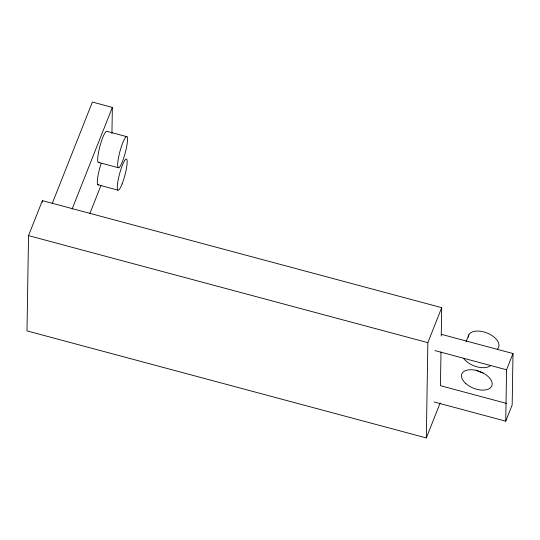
<?xml version="1.0" encoding="UTF-8"?>
<svg xmlns="http://www.w3.org/2000/svg" width="540" height="540" viewBox="0 0 540 540"><rect width="100%" height="100%" fill="white"/><g stroke="black" fill="none" stroke-linecap="round" stroke-linejoin="round"><path stroke-width="0.81" d="M441.248 336.002L441.707 307.658L42.383 200.624L28.526 235.616L27 330.905L426.323 437.94L440.174 402.948M42.356 202.277L42.383 200.624M111.935 133.522L112.354 107.413L92.387 102.06L52.137 203.722M426.323 437.94L427.849 342.65L441.707 307.658M440.991 352.006L440.451 385.702L506.534 403.414M434.113 401.969L505.744 421.173L506.567 369.785L513 353.545L441.275 334.314M513 353.545L512.177 404.926L505.744 421.173M72.103 209.075L112.354 107.413M89.856 213.529L101 185.382M466.074 341.813L468.828 334.854M126.941 136.701A16.139 2.747 -75 0 0 118.375 158.348A16.139 2.747 -75 0 0 122.431 161.534A16.139 2.747 -75 0 0 126.941 136.701L106.974 131.348A16.139 2.747 -75 0 0 99.725 147.035A16.139 2.747 -75 0 0 99.009 162.284M98.26 162.338L118.219 167.69M97.895 184.754L117.862 190.107M28.526 235.616L427.849 342.65M434.936 350.588L506.567 369.785M98.651 184.707A16.139 2.747 -75 0 1 101.122 163.472M483.118 373.012A16.139 8.93 21.6 0 1 476.152 370.123M468.268 337.129A16.139 8.93 21.6 0 1 487.094 333.018A16.139 8.93 21.6 0 1 497.482 348.928M490.421 365.729A16.139 8.93 21.6 0 1 463.82 358.601M122.074 183.958A16.139 2.747 -75 0 0 126.583 159.125A16.139 2.747 -75 0 0 118.01 180.765A16.139 2.747 -75 0 0 122.074 183.958M465.865 383.609A16.139 8.93 21.6 0 0 491.63 386.309A16.139 8.93 21.6 0 0 473 369.826A16.139 8.93 21.6 0 0 465.865 383.609"/></g></svg>
